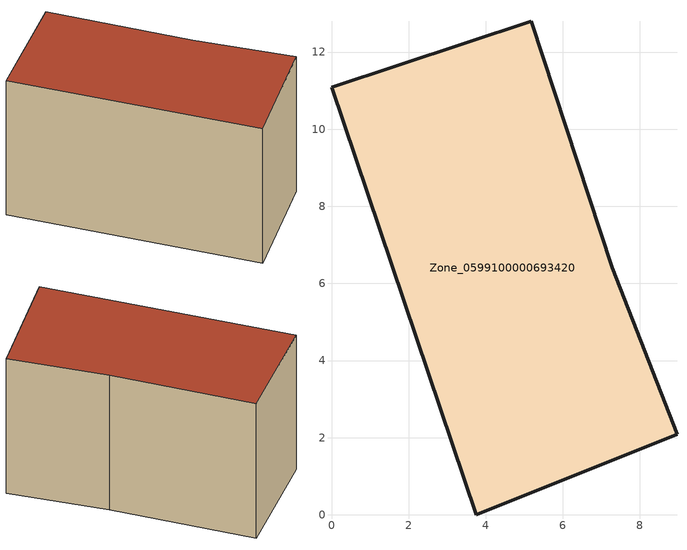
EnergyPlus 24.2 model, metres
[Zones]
Zone_0599100000693420
 floor ground (C_G): 3.75,0 0,11.08 5.18,12.8 7.28,6.41 8.96,2.09 z0
 wall outside (C_F): 3.75,0 8.96,2.09 7.28,6.41 5.18,12.8 0,11.08 3.75,0 z0:7.13
 roof outside (C_R): 0,11.08 3.75,0 8.96,2.09 7.28,6.41 5.18,12.8 z7.13
[BUILDING]
Pand.0599100000693420: North Axis=0; Terrain=City; Loads Convergence Tolerance Value=0.04; Temperature Convergence Tolerance Value=0.4; Solar Distribution=FullExterior; Maximum Number of Warmup Days=25; Minimum Number of Warmup Days=1
[Site:Location]
Rotterdam.The.Hague.AP_ZH_NLD Design_Conditions: Latitude=51.96; Longitude=4.45; Time Zone=1; Elevation=-4.5
[SITE:GROUNDTEMPERATURE:BUILDINGSURFACE]
18, 18, 18, 18, 18, 18, 18, 18, 18, 18, 18, 18
[MATERIAL] Thermal Absorptance=0.9; Solar Absorptance=0.7; Visible Absorptance=0.7
Name | Roughness | Thickness | Conductivity | Density | Specific Heat
G.TC.1946 | MediumSmooth | 0.15 | 1 | 540 | 1210
F.TC.1946 | Rough | 0.3 | 0.857143 | 1920 | 840
R.TC.1946 | MediumRough | 0.2 | 0.909091 | 1500 | 1000
[CONSTRUCTION]
C_G: G.TC.1946
C_F: F.TC.1946
C_R: R.TC.1946
[ZONE]
Zone_0599100000693420: Type=1; Multiplier=1; Ceiling Height=Autocalculate; Volume=Autocalculate; Floor Area=autocalculate; Part of Total Floor Area=Yes
[ZONEINFILTRATION:DESIGNFLOWRATE]
Infil_Zone_0599100000693420: Zone or ZoneList or Space or SpaceList=Zone_0599100000693420; Schedule=AlwaysOn; Design Flow Rate Calculation Method=Flow/Area; Flow Rate per Floor Area=0.003; Constant Term Coefficient=1; Temperature Term Coefficient=0; Velocity Term Coefficient=0; Velocity Squared Term Coefficient=0
[HVACTEMPLATE:ZONE:IDEALLOADSAIRSYSTEM]
Zone_0599100000693420: Maximum Heating Supply Air Temperature=50; Minimum Cooling Supply Air Temperature=13; Maximum Heating Supply Air Humidity Ratio=0.0156; Minimum Cooling Supply Air Humidity Ratio=0.0077; Heating Limit=NoLimit; Cooling Limit=NoLimit; Dehumidification Control Type=ConstantSensibleHeatRatio; Cooling Sensible Heat Ratio=0.7; Dehumidification Setpoint=60; Humidification Control Type=None; Humidification Setpoint=30; Outdoor Air Method=None; Outdoor Air Flow Rate per Person=0.00944; Outdoor Air Flow Rate per Zone Floor Area=0; Outdoor Air Flow Rate per Zone=0; Demand Controlled Ventilation Type=None; Outdoor Air Economizer Type=NoEconomizer; Heat Recovery Type=None; Sensible Heat Recovery Effectiveness=0.7; Latent Heat Recovery Effectiveness=0.65
[ZONECONTROL:THERMOSTAT]
ThermostatControl_Zone_0599100000693420: Zone or ZoneList=Zone_0599100000693420; Control Type Schedule=DualSetpointControlType; Control 1=Thermostat_Zone_0599100000693420; Temperature Difference Between Cutout And Setpoint=0
[THERMOSTATSETPOINT:DUALSETPOINT]
Thermostat_Zone_0599100000693420: Heating Setpoint Temperature Schedule=HeatingSetpoint_Zone_0599100000693420; Cooling Setpoint Temperature Schedule=CoolingSetpoint_Zone_0599100000693420
[SCHEDULE:COMPACT]
HeatingSetpoint_Zone_0599100000693420: Through: 12/31, For: AllDays, Until: 24:00, 21
CoolingSetpoint_Zone_0599100000693420: Through: 12/31, For: AllDays, Until: 24:00, 24
DualSetpointControlType: Through: 12/31, For: AllDays, Until: 24:00, 4
AlwaysOn: Through: 12/31, For: AllDays, Until: 24:00, 1
